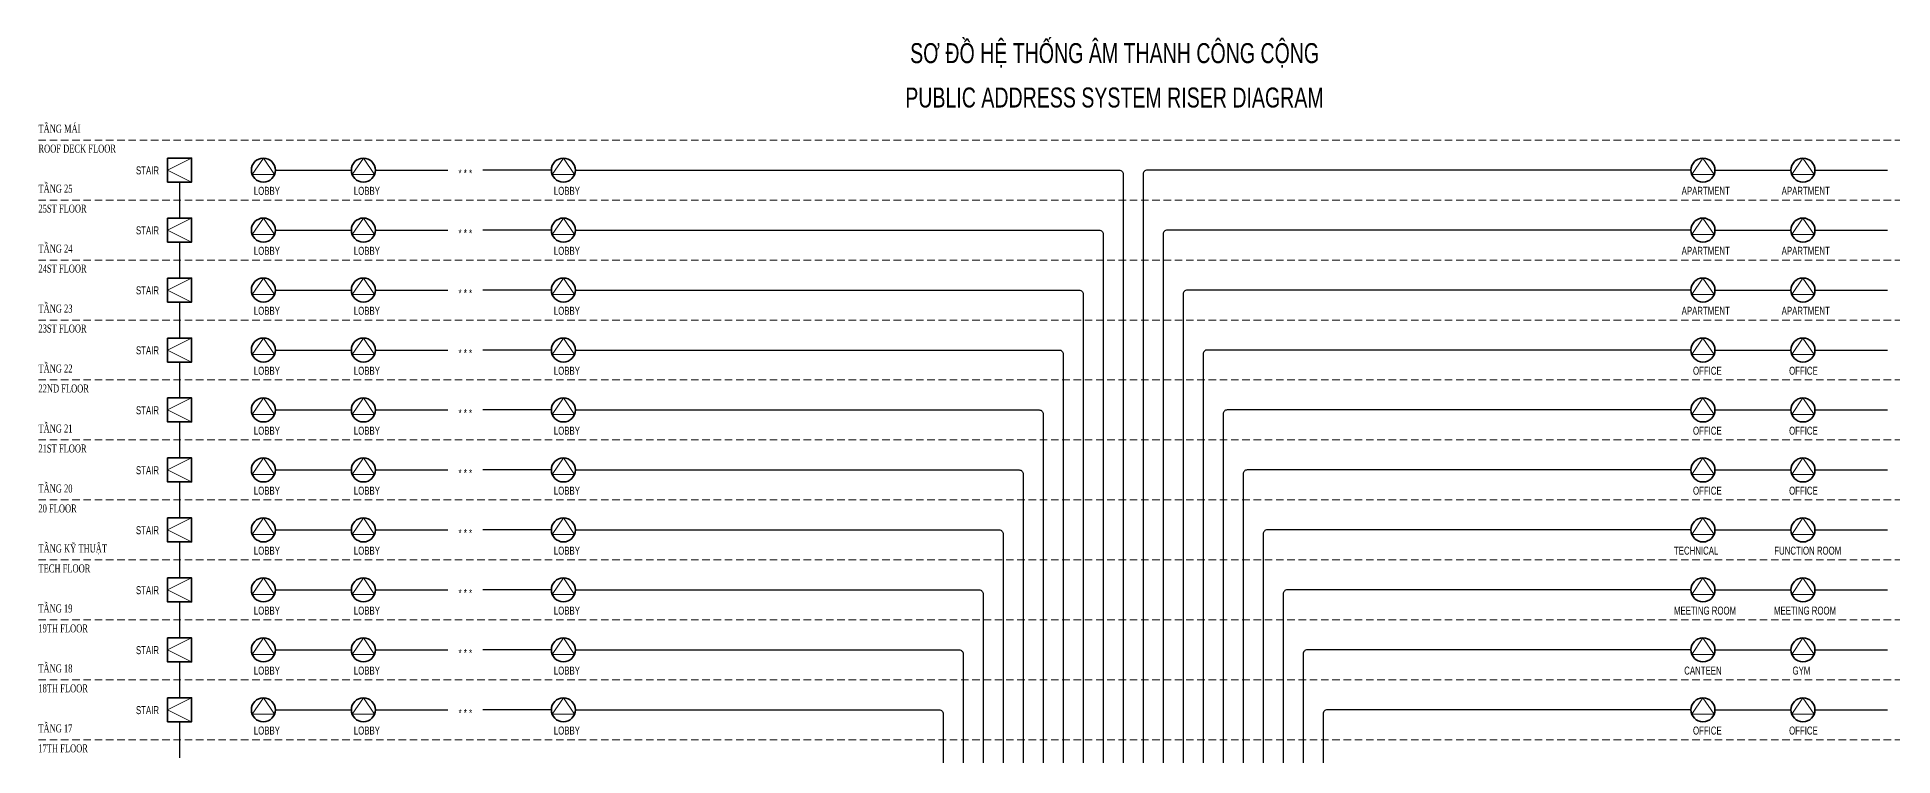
# Model space of a CAD drawing. Extents: x -5343388 to 7033982, y -486386 to 188356.
# Drawn here: x 673491 to 766277, y -207254 to -171295 of the extents above; entities that cross this region are included whole.
import ezdxf

# ---------------------------------------------------------------- set-up
doc = ezdxf.new("R2010")
doc.units = 0
doc.header["$MEASUREMENT"] = 0
doc.linetypes.add('DASHED2', pattern=[0.375, 0.25, -0.125])
for name, color, linetype, lineweight in [('PA Equipment', 1, 'Continuous', 35), ('PA Equipment Hatch', 1, 'Continuous', 15), ('Wire Hatch', 7, 'Continuous', 15)]:
    doc.layers.add(name, color=color, linetype=linetype, lineweight=lineweight)
doc.layers.add('text', color=2, linetype='Continuous')
doc.layers.add('wire', color=3, linetype='Continuous')
doc.styles.add('NKB1', font='vntimeh.shx', dxfattribs={"width": 0.7, "height": 400})
doc.styles.add('NKB2', font='', dxfattribs={"width": 0.7, "height": 400})
doc.styles.get('NKB2').set_extended_font_data('.VnArialH')

# ---------------------------------------------------------------- blocks, each defined once
blk = doc.blocks.new('LoP')
at = {"layer": 'PA Equipment'}
blk.add_circle((0, 0), 300, dxfattribs=at)
at = {"layer": 'PA Equipment Hatch'}
for points in [[(0, 300), (-278, -112), (277, -112)], [(0, 300), (277, -112)]]:
    blk.add_lwpolyline(points, dxfattribs=at)
blk = doc.blocks.new('LoP1')
at = {"layer": 'PA Equipment'}
blk.add_lwpolyline([(0, 300), (600, 300), (600, -300), (0, -300)], close=True, dxfattribs=at)
at = {"layer": 'PA Equipment Hatch'}
blk.add_lwpolyline([(600, 300), (0, 0), (600, -300)], dxfattribs=at)

msp = doc.modelspace()

# ---------------------------------------------------------------- linework, layer by layer
at = {"layer": 'wire'}
for points in [[(685402.71604, -177948.50108), (689202.71604, -177948.50108)], [(690402.71604, -177948.50108), (694027.34348, -177948.50108)], [(699202.71604, -177948.50108), (695779.58651, -177948.50108)], [(757381.03746, -177948.50108), (761181.03746, -177948.50108)], [(762381.03746, -177948.50108), (766005.6649, -177948.50108)], [(680617.25611, -178548.50108), (680617.25611, -180348.50108)], [(680617.25611, -181548.50108), (680617.25611, -183348.50108)], [(685402.71604, -180948.50108), (689202.71604, -180948.50108)], [(690402.71604, -180948.50108), (694027.34348, -180948.50108)], [(699202.71604, -180948.50108), (695779.58651, -180948.50108)], [(757381.03746, -180948.50108), (761181.03746, -180948.50108)], [(762381.03746, -180948.50108), (766005.6649, -180948.50108)], [(680617.25611, -184548.50108), (680617.25611, -186348.50108)], [(685402.71604, -183948.50108), (689202.71604, -183948.50108)], [(690402.71604, -183948.50108), (694027.34348, -183948.50108)], [(699202.71604, -183948.50108), (695779.58651, -183948.50108)], [(757381.03746, -183948.50108), (761181.03746, -183948.50108)], [(762381.03746, -183948.50108), (766005.6649, -183948.50108)], [(685402.71604, -186948.50108), (689202.71604, -186948.50108)], [(690402.71604, -186948.50108), (694027.34348, -186948.50108)], [(699202.71604, -186948.50108), (695779.58651, -186948.50108)], [(757381.03746, -186948.50108), (761181.03746, -186948.50108)], [(762381.03746, -186948.50108), (766005.6649, -186948.50108)], [(680617.25611, -187548.50108), (680617.25611, -189348.50108)], [(685402.71604, -189948.50108), (689202.71604, -189948.50108)], [(690402.71604, -189948.50108), (694027.34348, -189948.50108)], [(699202.71604, -189948.50108), (695779.58651, -189948.50108)], [(757381.03746, -189948.50108), (761181.03746, -189948.50108)], [(762381.03746, -189948.50108), (766005.6649, -189948.50108)], [(680617.25611, -190548.50108), (680617.25611, -192348.50108)], [(685402.71604, -192948.50108), (689202.71604, -192948.50108)], [(690402.71604, -192948.50108), (694027.34348, -192948.50108)], [(699202.71604, -192948.50108), (695779.58651, -192948.50108)], [(757381.03746, -192948.50108), (761181.03746, -192948.50108)], [(762381.03746, -192948.50108), (766005.6649, -192948.50108)], [(680617.25611, -193548.50108), (680617.25611, -195348.50108)], [(680617.25611, -196548.50108), (680617.25611, -198348.50108)], [(685402.71604, -195948.50108), (689202.71604, -195948.50108)], [(690402.71604, -195948.50108), (694027.34348, -195948.50108)], [(699202.71604, -195948.50108), (695779.58651, -195948.50108)], [(757381.03746, -195948.50108), (761181.03746, -195948.50108)], [(762381.03746, -195948.50108), (766005.6649, -195948.50108)], [(685402.71604, -198948.50108), (689202.71604, -198948.50108)], [(690402.71604, -198948.50108), (694027.34348, -198948.50108)], [(699202.71604, -198948.50108), (695779.58651, -198948.50108)], [(757381.03746, -198948.50108), (761181.03746, -198948.50108)], [(762381.03746, -198948.50108), (766005.6649, -198948.50108)], [(680617.25611, -199548.50108), (680617.25611, -201348.50108)], [(685402.71604, -201948.50108), (689202.71604, -201948.50108)], [(690402.71604, -201948.50108), (694027.34348, -201948.50108)], [(699202.71604, -201948.50108), (695779.58651, -201948.50108)], [(757381.03746, -201948.50108), (761181.03746, -201948.50108)], [(762381.03746, -201948.50108), (766005.6649, -201948.50108)], [(680617.25611, -202548.50108), (680617.25611, -204348.50108)], [(685402.71604, -204948.50108), (689202.71604, -204948.50108)], [(690402.71604, -204948.50108), (694027.34348, -204948.50108)], [(699202.71604, -204948.50108), (695779.58651, -204948.50108)], [(757381.03746, -204948.50108), (761181.03746, -204948.50108)], [(762381.03746, -204948.50108), (766005.6649, -204948.50108)], [(680617.25611, -205548.50108), (680617.25611, -207348.50108)]]:
    msp.add_lwpolyline(points, dxfattribs=at)
for points in [[(700402.71604, -177948.50108), (727591.87675, -177948.50108, -0.4142135624), (727791.87675, -178148.50108), (727791.87675, -260623.34022)], [(756181.03746, -177948.50108), (728991.87675, -177948.50108, 0.4142135624), (728791.87675, -178148.50108), (728791.87675, -260623.34022)], [(700402.71604, -180948.50108), (726591.87675, -180948.50108, -0.4142135624), (726791.87675, -181148.50108), (726791.87675, -260623.34022)], [(756181.03746, -180948.50108), (729991.87675, -180948.50108, 0.4142135624), (729791.87675, -181148.50108), (729791.87675, -260623.34022)], [(700402.71604, -183948.50108), (725591.87675, -183948.50108, -0.4142135624), (725791.87675, -184148.50108), (725791.87675, -260623.34022)], [(756181.03746, -183948.50108), (730991.87675, -183948.50108, 0.4142135624), (730791.87675, -184148.50108), (730791.87675, -260623.34022)], [(700402.71604, -186948.50108), (724591.87675, -186948.50108, -0.4142135624), (724791.87675, -187148.50108), (724791.87675, -260623.34022)], [(756181.03746, -186948.50108), (731991.87675, -186948.50108, 0.4142135624), (731791.87675, -187148.50108), (731791.87675, -260623.34022)], [(700402.71604, -189948.50108), (723591.87675, -189948.50108, -0.4142135624), (723791.87675, -190148.50108), (723791.87675, -260623.34022)], [(756181.03746, -189948.50108), (732991.87675, -189948.50108, 0.4142135624), (732791.87675, -190148.50108), (732791.87675, -260623.34022)], [(700402.71604, -192948.50108), (722591.87675, -192948.50108, -0.4142135624), (722791.87675, -193148.50108), (722791.87675, -260623.34022)], [(756181.03746, -192948.50108), (733991.87675, -192948.50108, 0.4142135624), (733791.87675, -193148.50108), (733791.87675, -260623.34022)], [(700402.71604, -195948.50108), (721591.87675, -195948.50108, -0.4142135624), (721791.87675, -196148.50108), (721791.87675, -260623.34022)], [(756181.03746, -195948.50108), (734991.87675, -195948.50108, 0.4142135624), (734791.87675, -196148.50108), (734791.87675, -260623.34022)], [(700402.71604, -198948.50108), (720591.87675, -198948.50108, -0.4142135624), (720791.87675, -199148.50108), (720791.87675, -260623.34022)], [(756181.03746, -198948.50108), (735991.87675, -198948.50108, 0.4142135624), (735791.87675, -199148.50108), (735791.87675, -260623.34022)], [(700402.71604, -201948.50108), (719591.87675, -201948.50108, -0.4142135624), (719791.87675, -202148.50108), (719791.87675, -260623.34022)], [(756181.03746, -201948.50108), (736991.87675, -201948.50108, 0.4142135624), (736791.87675, -202148.50108), (736791.87675, -260623.34022)], [(700402.71604, -204948.50108), (718591.87675, -204948.50108, -0.4142135624), (718791.87675, -205148.50108), (718791.87675, -260623.34022)], [(756181.03746, -204948.50108), (737991.87675, -204948.50108, 0.4142135624), (737791.87675, -205148.50108), (737791.87675, -260623.34022)]]:
    msp.add_lwpolyline(points, format="xyb", dxfattribs=at)
at = {"layer": 'Wire Hatch', "linetype": 'DASHED2', "ltscale": 1500}
for points in [[(776872.13884, -176448.50108), (673490.66442, -176448.50108)], [(776872.13884, -179448.50108), (673490.66442, -179448.50108)], [(776872.13884, -182448.50108), (673490.66442, -182448.50108)], [(776872.13884, -185448.50108), (673490.66442, -185448.50108)], [(776872.13884, -188448.50108), (673490.66442, -188448.50108)], [(776872.13884, -191448.50108), (673490.66442, -191448.50108)], [(776872.13884, -194448.50108), (673490.66442, -194448.50108)], [(776872.13884, -197448.50108), (673490.66442, -197448.50108)], [(776872.13884, -200448.50108), (673490.66442, -200448.50108)], [(776872.13884, -203448.50108), (673490.66442, -203448.50108)], [(776872.13884, -206448.50108), (673490.66442, -206448.50108)]]:
    msp.add_lwpolyline(points, dxfattribs=at)

# ---------------------------------------------------------------- block references
at = {"layer": 'PA Equipment', "xscale": 2, "yscale": 2, "zscale": 2}
for name, p in [('LoP1', (680017.25611, -177948.50108)), ('LoP', (684802.71604, -177948.50108)), ('LoP', (689802.71604, -177948.50108)), ('LoP', (699802.71604, -177948.50108)), ('LoP', (756781.03746, -177948.50108)), ('LoP', (761781.03746, -177948.50108)), ('LoP1', (680017.25611, -180948.50108)), ('LoP', (684802.71604, -180948.50108)), ('LoP', (689802.71604, -180948.50108)), ('LoP', (699802.71604, -180948.50108)), ('LoP', (756781.03746, -180948.50108)), ('LoP', (761781.03746, -180948.50108)), ('LoP1', (680017.25611, -183948.50108)), ('LoP', (684802.71604, -183948.50108)), ('LoP', (689802.71604, -183948.50108)), ('LoP', (699802.71604, -183948.50108)), ('LoP', (756781.03746, -183948.50108)), ('LoP', (761781.03746, -183948.50108)), ('LoP1', (680017.25611, -186948.50108)), ('LoP', (684802.71604, -186948.50108)), ('LoP', (689802.71604, -186948.50108)), ('LoP', (699802.71604, -186948.50108)), ('LoP', (756781.03746, -186948.50108)), ('LoP', (761781.03746, -186948.50108)), ('LoP1', (680017.25611, -189948.50108)), ('LoP', (684802.71604, -189948.50108)), ('LoP', (689802.71604, -189948.50108)), ('LoP', (699802.71604, -189948.50108)), ('LoP', (756781.03746, -189948.50108)), ('LoP', (761781.03746, -189948.50108)), ('LoP1', (680017.25611, -192948.50108)), ('LoP', (684802.71604, -192948.50108)), ('LoP', (689802.71604, -192948.50108)), ('LoP', (699802.71604, -192948.50108)), ('LoP', (756781.03746, -192948.50108)), ('LoP', (761781.03746, -192948.50108)), ('LoP1', (680017.25611, -195948.50108)), ('LoP', (684802.71604, -195948.50108)), ('LoP', (689802.71604, -195948.50108)), ('LoP', (699802.71604, -195948.50108)), ('LoP', (756781.03746, -195948.50108)), ('LoP', (761781.03746, -195948.50108)), ('LoP1', (680017.25611, -198948.50108)), ('LoP', (684802.71604, -198948.50108)), ('LoP', (689802.71604, -198948.50108)), ('LoP', (699802.71604, -198948.50108)), ('LoP', (756781.03746, -198948.50108)), ('LoP', (761781.03746, -198948.50108)), ('LoP1', (680017.25611, -201948.50108)), ('LoP', (684802.71604, -201948.50108)), ('LoP', (689802.71604, -201948.50108)), ('LoP', (699802.71604, -201948.50108)), ('LoP', (756781.03746, -201948.50108)), ('LoP', (761781.03746, -201948.50108)), ('LoP1', (680017.25611, -204948.50108)), ('LoP', (684802.71604, -204948.50108)), ('LoP', (689802.71604, -204948.50108)), ('LoP', (699802.71604, -204948.50108)), ('LoP', (756781.03746, -204948.50108)), ('LoP', (761781.03746, -204948.50108))]:
    msp.add_blockref(name, p, dxfattribs=at)

# ---------------------------------------------------------------- texts
at = {"layer": 'text', "attachment_point": 1}
for s, insert, char_height, width, style in [('S¥ §å HÖ THèNG ¢M THANH C¤NG CéNG', (717140.4216, -171596.92056), 1000, 44109.5647681, 'NKB2'), ('PUBLIC ADDRESS SYSTEM RISER DIAGRAM', (716896.94586, -173817.04524), 1000, 44267.753639, 'NKB2'), ('tÇng m¸i', (673556.95042, -175675.77557), 400, 4878.3860274, 'NKB1'), ('roof deck floor', (673556.95042, -176673.63111), 400, 4878.3860274, 'NKB1'), ('stair', (678433.9765, -177763.49507), 400, 5996.5972512, 'NKB2'), ('* * *', (694563.38058, -177903.04776), 400, 5996.5972512, 'NKB2'), ('tÇng 25', (673556.95042, -178675.77557), 400, 4878.3860274, 'NKB1'), ('LOBBY', (684326.10967, -178785.00982), 400, 5996.5972512, 'NKB2'), ('LOBBY', (689326.10967, -178785.00982), 400, 5996.5972512, 'NKB2'), ('LOBBY', (699326.10967, -178785.00982), 400, 5996.5972512, 'NKB2'), ('apartment', (755715.96335, -178785.00982), 400, 5996.5972512, 'NKB2'), ('apartment', (760715.96335, -178785.00982), 400, 5996.5972512, 'NKB2'), ('25st floor', (673556.95042, -179673.63111), 400, 4878.3860274, 'NKB1'), ('stair', (678433.9765, -180763.49507), 400, 5996.5972512, 'NKB2'), ('* * *', (694563.38058, -180903.04776), 400, 5996.5972512, 'NKB2'), ('tÇng 24', (673556.95042, -181675.77557), 400, 4878.3860274, 'NKB1'), ('LOBBY', (684326.10967, -181785.00982), 400, 5996.5972512, 'NKB2'), ('LOBBY', (689326.10967, -181785.00982), 400, 5996.5972512, 'NKB2'), ('LOBBY', (699326.10967, -181785.00982), 400, 5996.5972512, 'NKB2'), ('apartment', (755715.96335, -181785.00982), 400, 5996.5972512, 'NKB2'), ('apartment', (760715.96335, -181785.00982), 400, 5996.5972512, 'NKB2'), ('24st floor', (673556.95042, -182673.63111), 400, 4878.3860274, 'NKB1'), ('tÇng 23', (673556.95042, -184675.77557), 400, 4878.3860274, 'NKB1'), ('stair', (678433.9765, -183763.49507), 400, 5996.5972512, 'NKB2'), ('* * *', (694563.38058, -183903.04776), 400, 5996.5972512, 'NKB2'), ('LOBBY', (684326.10967, -184785.00982), 400, 5996.5972512, 'NKB2'), ('LOBBY', (689326.10967, -184785.00982), 400, 5996.5972512, 'NKB2'), ('LOBBY', (699326.10967, -184785.00982), 400, 5996.5972512, 'NKB2'), ('apartment', (755715.96335, -184785.00982), 400, 5996.5972512, 'NKB2'), ('apartment', (760715.96335, -184785.00982), 400, 5996.5972512, 'NKB2'), ('23st floor', (673556.95042, -185673.63111), 400, 4878.3860274, 'NKB1'), ('stair', (678433.9765, -186763.49507), 400, 5996.5972512, 'NKB2'), ('* * *', (694563.38058, -186903.04776), 400, 5996.5972512, 'NKB2'), ('tÇng 22', (673556.95042, -187675.77557), 400, 4878.3860274, 'NKB1'), ('LOBBY', (684326.10967, -187785.00982), 400, 5996.5972512, 'NKB2'), ('LOBBY', (689326.10967, -187785.00982), 400, 5996.5972512, 'NKB2'), ('LOBBY', (699326.10967, -187785.00982), 400, 5996.5972512, 'NKB2'), ('office', (756283.1337, -187785.00982), 400, 5996.5972512, 'NKB2'), ('office', (761087.69851, -187785.00982), 400, 5996.5972512, 'NKB2'), ('22nd floor', (673556.95042, -188673.63111), 400, 4878.3860274, 'NKB1'), ('stair', (678433.9765, -189763.49507), 400, 5996.5972512, 'NKB2'), ('* * *', (694563.38058, -189903.04776), 400, 5996.5972512, 'NKB2'), ('tÇng 21', (673556.95042, -190675.77557), 400, 4878.3860274, 'NKB1'), ('LOBBY', (684326.10967, -190785.00982), 400, 5996.5972512, 'NKB2'), ('LOBBY', (689326.10967, -190785.00982), 400, 5996.5972512, 'NKB2'), ('LOBBY', (699326.10967, -190785.00982), 400, 5996.5972512, 'NKB2'), ('office', (756283.1337, -190785.00982), 400, 5996.5972512, 'NKB2'), ('office', (761087.69851, -190785.00982), 400, 5996.5972512, 'NKB2'), ('21st floor', (673556.95042, -191673.63111), 400, 4878.3860274, 'NKB1'), ('stair', (678433.9765, -192763.49507), 400, 5996.5972512, 'NKB2'), ('* * *', (694563.38058, -192903.04776), 400, 5996.5972512, 'NKB2'), ('tÇng 20', (673556.95042, -193675.77557), 400, 4878.3860274, 'NKB1'), ('LOBBY', (684326.10967, -193785.00982), 400, 5996.5972512, 'NKB2'), ('LOBBY', (689326.10967, -193785.00982), 400, 5996.5972512, 'NKB2'), ('LOBBY', (699326.10967, -193785.00982), 400, 5996.5972512, 'NKB2'), ('office', (756283.1337, -193785.00982), 400, 5996.5972512, 'NKB2'), ('office', (761087.69851, -193785.00982), 400, 5996.5972512, 'NKB2'), ('20 floor', (673556.95042, -194673.63111), 400, 4878.3860274, 'NKB1'), ('stair', (678433.9765, -195763.49507), 400, 5996.5972512, 'NKB2'), ('tÇng kü thuËt', (673556.95042, -196675.77557), 400, 4878.3860274, 'NKB1'), ('* * *', (694563.38058, -195903.04776), 400, 5996.5972512, 'NKB2'), ('LOBBY', (684326.10967, -196785.00982), 400, 5996.5972512, 'NKB2'), ('LOBBY', (689326.10967, -196785.00982), 400, 5996.5972512, 'NKB2'), ('LOBBY', (699326.10967, -196785.00982), 400, 5996.5972512, 'NKB2'), ('technical', (755331.506, -196785.00982), 400, 5996.5972512, 'NKB2'), ('function room', (760347.22879, -196785.00982), 400, 5996.5972512, 'NKB2'), ('tech floor', (673556.95042, -197673.63111), 400, 4878.3860274, 'NKB1'), ('stair', (678433.9765, -198763.49507), 400, 5996.5972512, 'NKB2'), ('* * *', (694563.38058, -198903.04776), 400, 5996.5972512, 'NKB2'), ('tÇng 19', (673552.00298, -199675.77557), 400, 4878.3860274, 'NKB1'), ('LOBBY', (684326.10967, -199785.00982), 400, 5996.5972512, 'NKB2'), ('LOBBY', (689326.10967, -199785.00982), 400, 5996.5972512, 'NKB2'), ('LOBBY', (699326.10967, -199785.00982), 400, 5996.5972512, 'NKB2'), ('meeting room', (755331.506, -199785.00982), 400, 5996.5972512, 'NKB2'), ('meeting room', (760331.506, -199785.00982), 400, 5996.5972512, 'NKB2'), ('19th floor', (673552.00298, -200673.63111), 400, 4878.3860274, 'NKB1'), ('stair', (678433.9765, -201763.49507), 400, 5996.5972512, 'NKB2'), ('* * *', (694563.38058, -201903.04776), 400, 5996.5972512, 'NKB2'), ('tÇng 18', (673552.00298, -202675.77557), 400, 4878.3860274, 'NKB1'), ('LOBBY', (684326.10967, -202785.00982), 400, 5996.5972512, 'NKB2'), ('LOBBY', (689326.10967, -202785.00982), 400, 5996.5972512, 'NKB2'), ('LOBBY', (699326.10967, -202785.00982), 400, 5996.5972512, 'NKB2'), ('canteen', (755845.14207, -202785.00982), 400, 5996.5972512, 'NKB2'), ('gym', (761260.47524, -202785.00982), 400, 5996.5972512, 'NKB2'), ('18th floor', (673552.00298, -203673.63111), 400, 4878.3860274, 'NKB1'), ('stair', (678433.9765, -204763.49507), 400, 5996.5972512, 'NKB2'), ('* * *', (694563.38058, -204903.04776), 400, 5996.5972512, 'NKB2'), ('tÇng 17', (673552.00298, -205675.77557), 400, 4878.3860274, 'NKB1'), ('LOBBY', (684326.10967, -205785.00982), 400, 5996.5972512, 'NKB2'), ('LOBBY', (689326.10967, -205785.00982), 400, 5996.5972512, 'NKB2'), ('LOBBY', (699326.10967, -205785.00982), 400, 5996.5972512, 'NKB2'), ('office', (756283.1337, -205785.00982), 400, 5996.5972512, 'NKB2'), ('office', (761087.69851, -205785.00982), 400, 5996.5972512, 'NKB2'), ('17th floor', (673552.00298, -206673.63111), 400, 4878.3860274, 'NKB1')]:
    msp.add_mtext(s, dxfattribs=dict(at, insert=insert, char_height=char_height, width=width, style=style))

doc.saveas('drawing.dxf')
